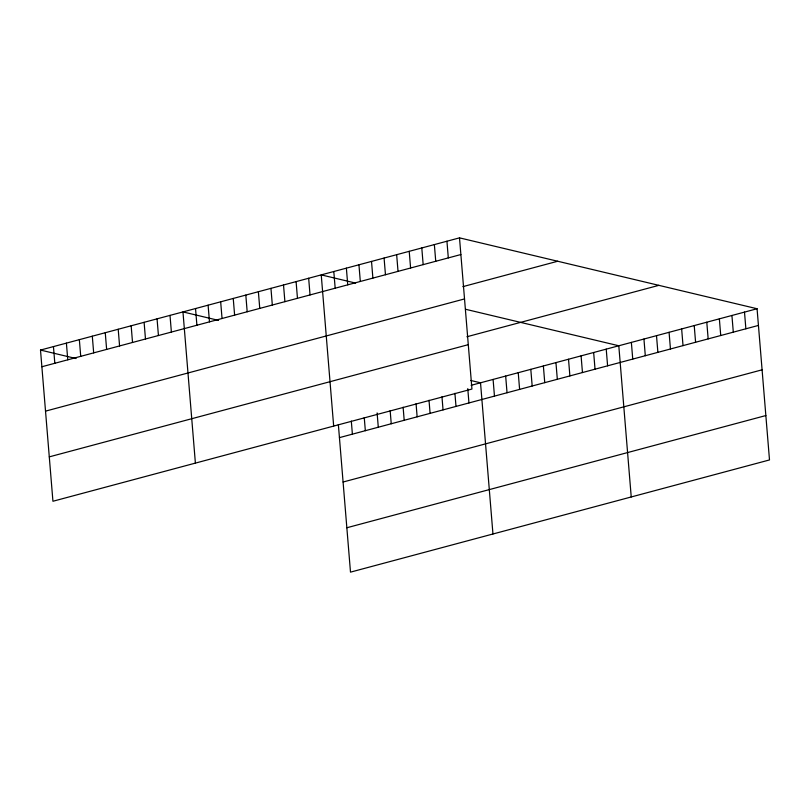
<?xml version="1.0" encoding="UTF-8"?>
<svg xmlns="http://www.w3.org/2000/svg" width="810" height="810" viewBox="0 0 810 810"><rect width="100%" height="100%" fill="white"/><g stroke="black" fill="none" stroke-linecap="round" stroke-linejoin="round"><path stroke-width="1.21" d="M459.503 237.856L471.936 389.053L52.934 501.258L40.5 350.062L459.503 237.856L757.067 308.742L769.5 459.938L350.497 572.144L338.357 424.521M41.877 366.748L460.88 254.542M462.854 286.649L557.705 261.245M45.522 411.136L464.525 298.93M466.894 336.757L658.874 285.343M49.278 456.87L468.291 344.665M471.106 385.317L757.067 308.742M339.43 437.633L758.443 325.428M343.086 482.021L762.088 369.816M346.842 527.755L765.855 415.55M355.6 283.075L321.236 274.884L333.669 426.08M465.517 309.258L618.799 345.769L631.233 496.965M218.558 320.395L182.959 311.911L195.392 463.107M470.701 380.457L480.522 382.796L492.956 533.992M40.5 350.062L76.099 358.546M744.501 312.103L745.868 328.789M731.926 315.475L733.303 332.161M719.361 318.836L720.728 335.522M706.786 322.208L708.163 338.894M694.221 325.569L695.587 342.255M681.645 328.941L683.022 345.627M669.08 332.302L670.447 348.988M656.505 335.664L657.882 352.36M643.94 339.036L645.307 355.722M631.365 342.397L632.742 359.093M606.224 349.13L607.601 365.826M593.659 352.502L595.026 369.188M581.084 355.863L582.461 372.549M568.519 359.235L569.886 375.921M555.943 362.596L557.321 379.283M543.378 365.968L544.745 382.654M530.803 369.33L532.18 386.016M518.238 372.701L519.605 389.387M505.663 376.063L507.04 392.749M493.098 379.434L494.464 396.12M467.775 388.648L468.95 402.955M446.938 241.218L448.305 257.904M454.916 393.306L456 406.417M434.362 244.59L435.74 261.276M441.966 396.778L443.04 409.89M421.797 247.951L423.164 264.637M429.017 400.241L430.09 413.353M409.222 251.323L410.599 268.009M416.067 403.714L417.14 416.826M396.657 254.684L398.024 271.37M403.117 407.187L404.19 420.289M384.082 258.056L385.459 274.742M390.157 410.65L391.24 423.762M371.517 261.417L372.883 278.103M377.116 412.928L378.29 427.234M358.941 264.779L360.318 281.475M364.257 417.585L365.34 430.697M346.376 268.15L347.743 284.837M351.307 421.058L352.391 434.17M333.801 271.512L335.178 288.208M308.661 278.245L310.038 294.941M296.095 281.617L297.462 298.303M283.52 284.978L284.897 301.664M270.955 288.35L272.322 305.036M258.38 291.711L259.757 308.397M245.815 295.083L247.182 311.769M233.239 298.445L234.617 315.13M220.674 301.816L222.041 318.502M208.099 305.178L209.476 321.864M195.534 308.549L196.901 325.235M170.009 315.384L171.386 332.07M157.059 318.846L158.436 335.532M144.109 322.319L145.476 339.005M131.159 325.782L132.526 342.468M118.209 329.255L119.576 345.941M105.259 332.718L106.626 349.404M92.299 336.19L93.676 352.876M79.35 339.653L80.727 356.349M66.4 343.126L67.777 359.812M53.45 346.599L54.827 363.285"/></g></svg>
